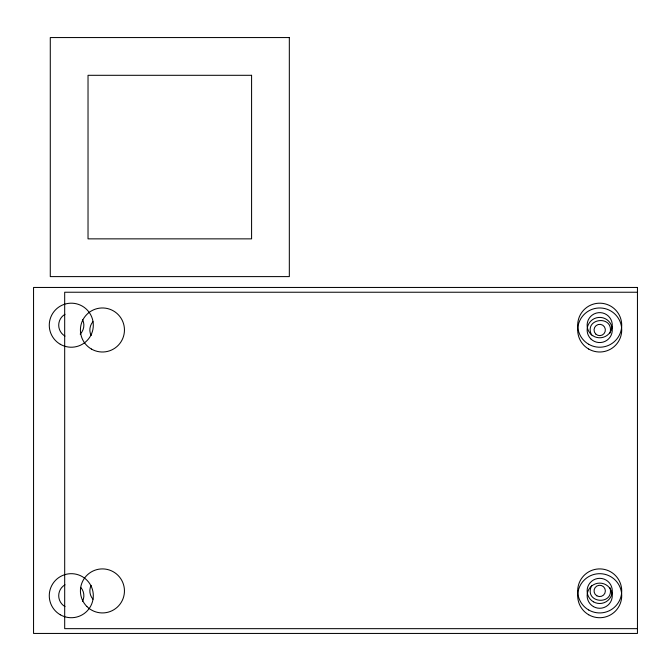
<?xml version="1.0" encoding="UTF-8"?>
<svg xmlns="http://www.w3.org/2000/svg" width="671" height="671" viewBox="0 0 671 671"><rect width="100%" height="100%" fill="white"/><g stroke="black" fill="none" stroke-linecap="round" stroke-linejoin="round"><path stroke-width="1.01" d="M609.998 333.168C614.628 314.59 583.325 317.719 591.537 335.014M591.31 586.278C584.022 603.523 614.636 605.821 609.998 587.679M591.537 585.833L591.788 585.397M637.45 292.237L64.684 292.237L64.693 628.66L637.45 628.66M92.975 599.22A12.581 12.581 0 0 1 91.147 585.347M91.147 335.55A12.581 12.581 0 0 1 92.975 321.686M80.746 587.402A12.581 12.581 0 0 1 82.575 601.266M65.003 606.592A12.581 12.581 0 0 1 65.003 584.802M82.575 319.631A12.581 12.581 0 0 1 80.193 334.099M65.003 336.096A12.581 12.581 0 0 1 65.003 314.305M289.327 37.559L50.283 37.559L50.283 276.603L289.327 276.603L289.327 37.559M251.583 75.303L88.027 75.303L88.027 238.859L251.583 238.859L251.583 75.303M637.45 287.456L33.55 287.456L33.55 633.441L637.45 633.441L637.45 287.456M590.807 338.88A12.581 12.581 0 0 0 611.86 333.235A12.581 12.581 0 0 0 596.452 317.828A12.581 12.581 0 0 0 590.807 338.88M593.416 601.812A12.581 12.581 0 0 0 612.288 590.916A12.581 12.581 0 0 0 593.416 580.021A12.581 12.581 0 0 0 593.416 601.812M91.424 349.054A22.017 22.017 0 0 0 124.454 329.981A22.017 22.017 0 0 0 91.424 310.916A22.017 22.017 0 0 0 91.424 349.054M588.702 349.054A22.017 22.017 0 0 0 621.723 329.981A22.017 22.017 0 0 0 588.702 310.916A22.017 22.017 0 0 0 588.702 349.054M588.702 609.989A22.017 22.017 0 0 0 621.723 590.916A22.017 22.017 0 0 0 588.702 571.851A22.017 22.017 0 0 0 588.702 609.989M86.861 606.483A22.017 22.017 0 0 0 123.699 596.62A22.017 22.017 0 0 0 96.733 569.654A22.017 22.017 0 0 0 86.861 606.483M592.719 335.668A12.581 12.581 0 0 0 612.262 326.022A12.581 12.581 0 0 0 594.137 313.919A12.581 12.581 0 0 0 592.719 335.668M593.416 606.592A12.581 12.581 0 0 0 612.288 595.697A12.581 12.581 0 0 0 593.416 584.802A12.581 12.581 0 0 0 593.416 606.592M60.281 344.273A22.017 22.017 0 0 0 93.311 325.2A22.017 22.017 0 0 0 60.281 306.135A22.017 22.017 0 0 0 60.281 344.273M588.702 344.273A22.017 22.017 0 0 0 621.723 325.2A22.017 22.017 0 0 0 588.702 306.135A22.017 22.017 0 0 0 588.702 344.273M588.693 614.77A22.017 22.017 0 0 0 621.723 595.697A22.017 22.017 0 0 0 588.702 576.632A22.017 22.017 0 0 0 588.693 614.77M60.281 614.77A22.017 22.017 0 0 0 93.311 595.697A22.017 22.017 0 0 0 60.281 576.632A22.017 22.017 0 0 0 60.281 614.77M595.705 333.99A5.662 5.662 0 0 0 605.175 331.449A5.662 5.662 0 0 0 598.238 324.512A5.662 5.662 0 0 0 595.705 333.99M596.871 595.823A5.662 5.662 0 0 0 605.368 590.916A5.662 5.662 0 0 0 596.871 586.018A5.662 5.662 0 0 0 596.871 595.823"/></g></svg>
